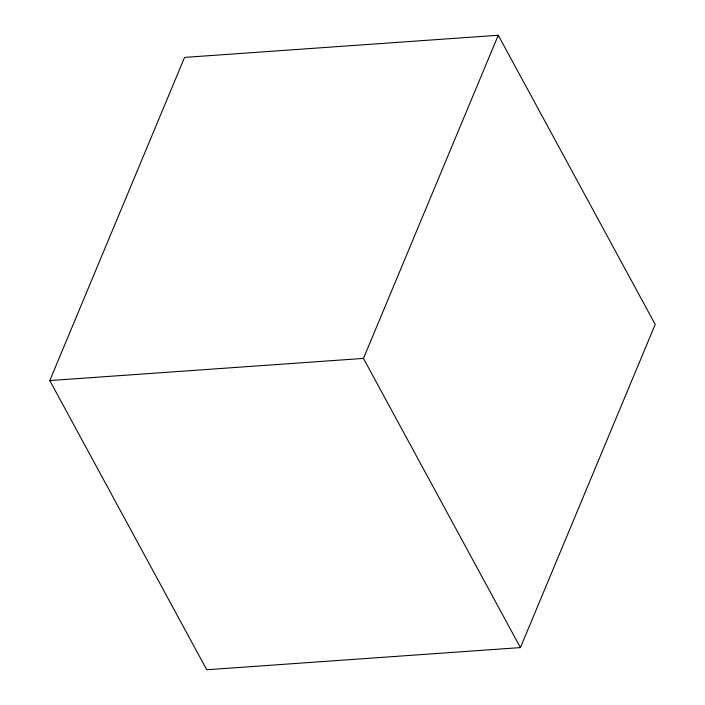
<?xml version="1.0" encoding="UTF-8"?>
<svg xmlns="http://www.w3.org/2000/svg" width="705" height="705" viewBox="0 0 705 705"><rect width="100%" height="100%" fill="white"/><g stroke="black" fill="none" stroke-linecap="round" stroke-linejoin="round"><path stroke-width="1.06" d="M49.791 380.568L184.578 57.405L498.25 35.25L655.209 324.432L520.422 647.595L206.75 669.75L49.791 380.568L363.463 358.413L498.25 35.25M363.463 358.413L520.422 647.595"/></g></svg>
